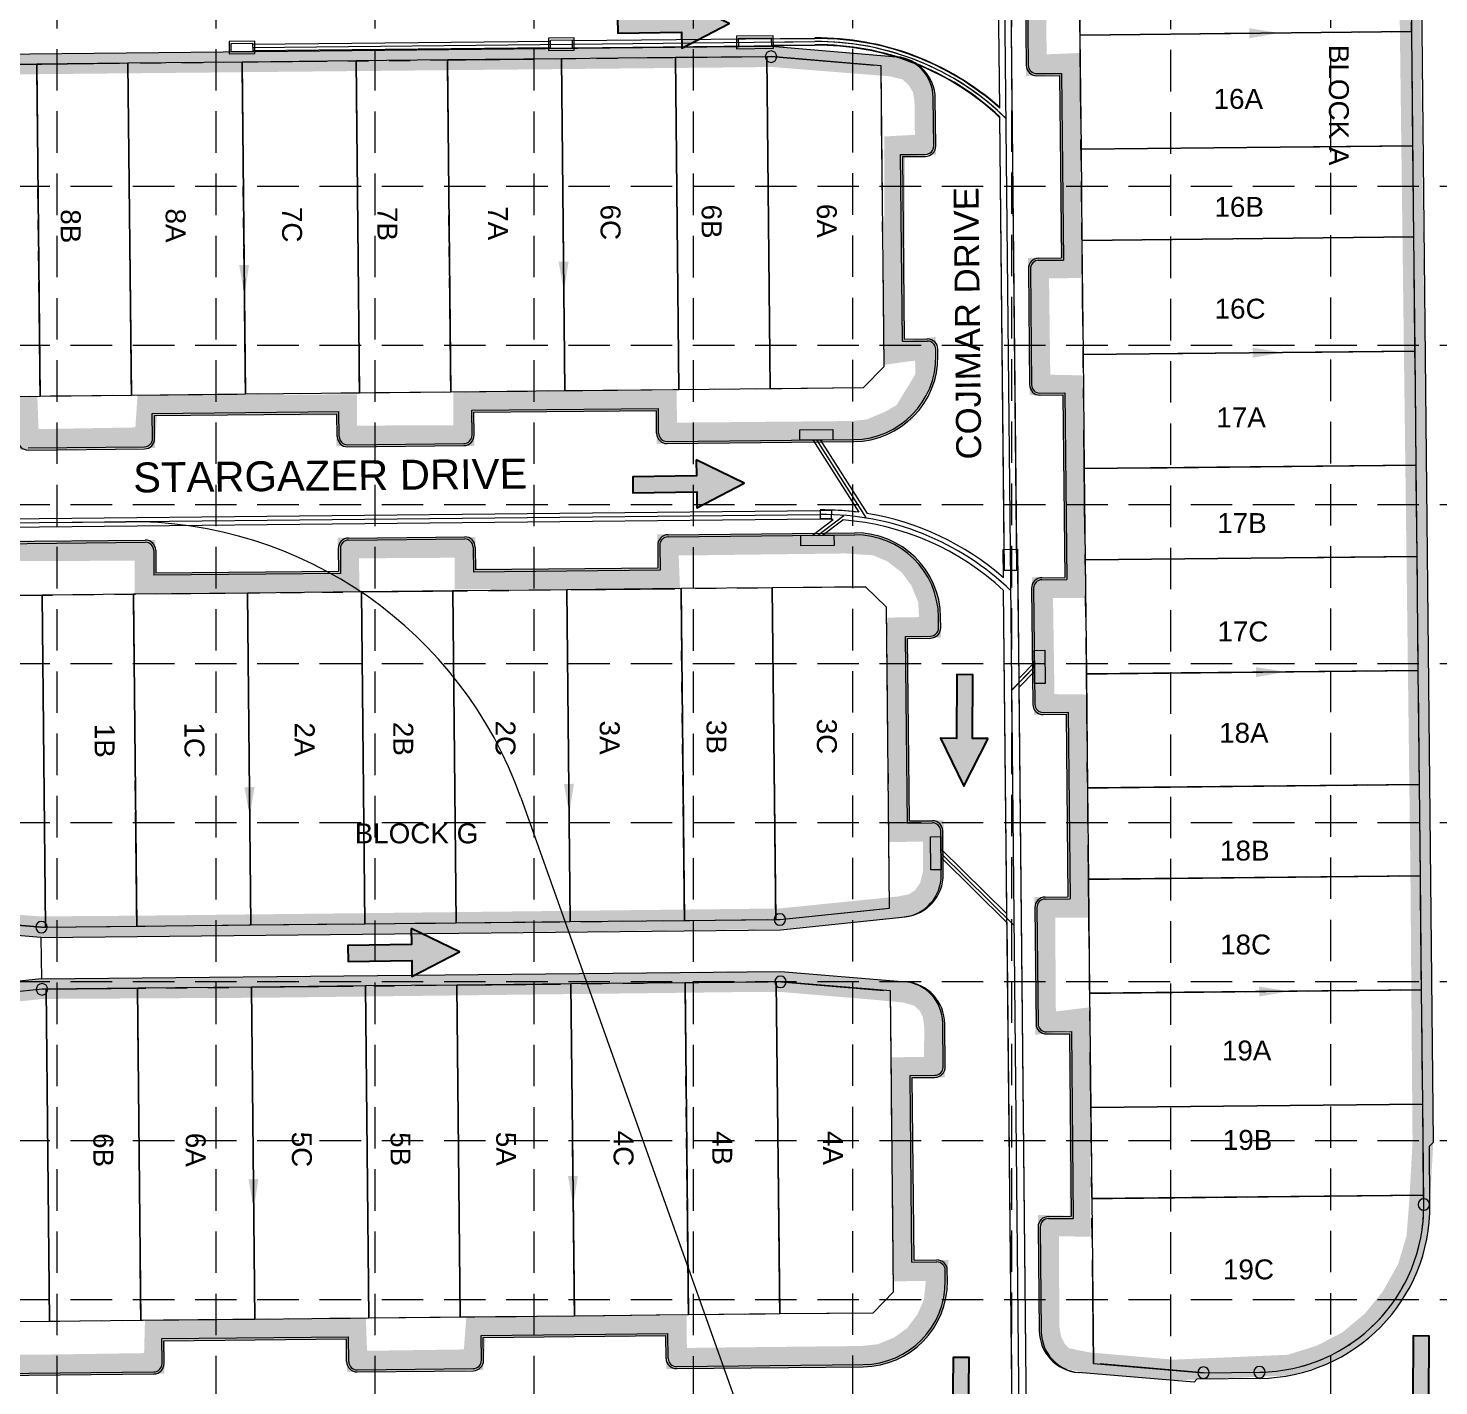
# Model space of a CAD drawing. Extents: x 2509062 to 2510599, y 7103311 to 7105769.
# Drawn here: x 2509977 to 2510317, y 7104557.5 to 7104884.7 of the extents above; entities that cross this region are included whole.
import ezdxf
from ezdxf.enums import TextEntityAlignment as Align

# ---------------------------------------------------------------- set-up
doc = ezdxf.new("R2010")
doc.units = 0
doc.header["$LTSCALE"] = 40
doc.header["$MEASUREMENT"] = 0
for name, pattern in [('DASHED', [0.75, 0.5, -0.25]), ('HIDDEN', [0.375, 0.25, -0.125]), ('HIDDEN2', [0.1875, 0.125, -0.0625]), ('PHANTOM2', [1.25, 0.625, -0.125, 0.125, -0.125, 0.125, -0.125])]:
    doc.linetypes.add(name, pattern=pattern)
for name, color, linetype in [('1 EROSION BLANKET', 84, 'Continuous'), ('C-FLOW-ARRW-E', 14, 'Continuous'), ('C-STNAMES-R11', 1, 'Continuous'), ('GRID', 254, 'DASHED'), ('STORM', 5, 'Continuous'), ('XHO461B_PT$0$V-AREA', 6, 'Continuous'), ('XHO461B_PT$0$V-PROP-SUBD-IDEN-BLOK-N-P2', 14, 'Continuous'), ('XHO461B_PT$0$V-PROP-SUBD-IDEN-N-P2', 14, 'Continuous'), ('XHO461B_PT$0$V-PROP-SUBD-N-P2', 14, 'HIDDEN2'), ('XHO461B_PT$0$V-RWAY-LINE-DETL-N-P2', 14, 'Continuous'), ('XHO461B_PT$0$V-RWAY-LINE-N-P2', 14, 'PHANTOM2'), ('XHO461C_PV$0$C-ROAD-BACK-PH2', 12, 'Continuous'), ('XHO461C_PV$0$C-ROAD-FACE-EX', 12, 'Continuous'), ('XHO461C_PV$0$C-ROAD-FACE-PH2', 12, 'Continuous'), ('XHO461PT$0$C-ROAD-IDEN-N-P1', 1, 'Continuous')]:
    doc.layers.add(name, color=color, linetype=linetype)
doc.styles.get("Standard").update_dxf_attribs({"font": 'ARIAL.TTF'})

msp = doc.modelspace()

# ---------------------------------------------------------------- linework, layer by layer
for points in [[(2510134.35, 7104891.44), (2510134.41, 7104887.6), (2510119.05, 7104887.36), (2510119.11, 7104883.52), (2510134.47, 7104883.76), (2510134.53, 7104879.92), (2510145.96, 7104885.86), (2510134.35, 7104891.44)], [(2510137.98, 7104780.69), (2510138.04, 7104776.85), (2510122.68, 7104776.61), (2510122.74, 7104772.77), (2510138.1, 7104773.01), (2510138.16, 7104769.17), (2510149.58, 7104775.11), (2510137.98, 7104780.69)], [(2510208.38, 7104713.51), (2510204.54, 7104713.54), (2510204.66, 7104728.9), (2510200.82, 7104728.93), (2510200.7, 7104713.57), (2510196.86, 7104713.6), (2510202.53, 7104702.04), (2510208.38, 7104713.51)], [(2510069.29, 7104667.7), (2510069.35, 7104663.86), (2510053.99, 7104663.61), (2510054.05, 7104659.77), (2510069.41, 7104660.02), (2510069.47, 7104656.18), (2510080.9, 7104662.12), (2510069.29, 7104667.7)], [(2510318.39, 7104554.11), (2510314.55, 7104554.14), (2510314.67, 7104569.5), (2510310.83, 7104569.53), (2510310.71, 7104554.17), (2510306.87, 7104554.2), (2510312.54, 7104542.64), (2510318.39, 7104554.11)], [(2510207.47, 7104548.93), (2510203.63, 7104548.96), (2510203.76, 7104564.32), (2510199.92, 7104564.35), (2510199.79, 7104548.99), (2510195.95, 7104549.02), (2510201.62, 7104537.46), (2510207.47, 7104548.93)]]:
    msp.add_lwpolyline(points, close=True)
at = {"color": 254}
for points in [[(2510134.53, 7104879.92), (2510134.35, 7104891.44), (2510145.96, 7104885.86), (2510134.35, 7104891.44)], [(2510119.05, 7104887.36), (2510119.11, 7104883.52), (2510134.41, 7104887.6), (2510134.47, 7104883.76)], [(2510138.16, 7104769.17), (2510137.98, 7104780.69), (2510149.58, 7104775.11), (2510137.98, 7104780.69)], [(2510122.68, 7104776.61), (2510122.74, 7104772.77), (2510138.04, 7104776.85), (2510138.1, 7104773.01)], [(2510204.66, 7104728.9), (2510200.82, 7104728.93), (2510204.54, 7104713.54), (2510200.7, 7104713.57)], [(2510196.86, 7104713.6), (2510208.38, 7104713.51), (2510202.53, 7104702.04), (2510208.38, 7104713.51)], [(2510069.47, 7104656.18), (2510069.29, 7104667.7), (2510080.9, 7104662.12), (2510069.29, 7104667.7)], [(2510053.99, 7104663.61), (2510054.05, 7104659.77), (2510069.35, 7104663.86), (2510069.41, 7104660.02)], [(2510314.67, 7104569.5), (2510310.83, 7104569.53), (2510314.55, 7104554.14), (2510310.71, 7104554.17)], [(2510203.76, 7104564.32), (2510199.92, 7104564.35), (2510203.63, 7104548.96), (2510199.79, 7104548.99)]]:
    msp.add_solid(points, dxfattribs=at)
at = {"layer": '1 EROSION BLANKET', "linetype": 'Continuous', "const_width": 5}
for points in [[(2510307.57, 7105085.84), (2510312.62, 7104683.04), (2510313.15, 7104616.35), (2510312.39, 7104602.38), (2510311.67, 7104593.16), (2510309.5, 7104585.89), (2510305.54, 7104578.81), (2510300.9, 7104573.1), (2510294.99, 7104568.19), (2510288.45, 7104564.83), (2510280.97, 7104562.5), (2510252.87, 7104561.3), (2510232.46, 7104563.07), (2510226.7, 7104564.24), (2510224.84, 7104565.98), (2510223.5, 7104568.67), (2510223.02, 7104571.6), (2510222.89, 7104596.13), (2510230.53, 7104595.97), (2510230.33, 7104645.92), (2510222.19, 7104644.92), (2510222, 7104672.82), (2510230.11, 7104672.82), (2510229.62, 7104721.66), (2510221.87, 7104721.76), (2510221.45, 7104749.9), (2510229.21, 7104749.9), (2510228.91, 7104798.6), (2510220.86, 7104798.77), (2510220.49, 7104826.91), (2510228.23, 7104827), (2510228.07, 7104876.17), (2510219.98, 7104875.84), (2510219.65, 7104903.76)], [(2509918.68, 7104875.57), (2510156.35, 7104877.89), (2510185.19, 7104875.61), (2510188.97, 7104874.64), (2510191.15, 7104872.62), (2510192.63, 7104870.17), (2510193.09, 7104867.39), (2510193.22, 7104856.67), (2510185.85, 7104856.28), (2510185.68, 7104806.46), (2510193.21, 7104807.47), (2510193.31, 7104800.68), (2510190.83, 7104796.55), (2510188.07, 7104792.05), (2510184.76, 7104790.12), (2510179.8, 7104788.01), (2510175.78, 7104787.56), (2510130.9, 7104787.14), (2510130.78, 7104794.82), (2510081.92, 7104794.66), (2510081.98, 7104786.54), (2510053.72, 7104786.45), (2510053.72, 7104793.96), (2510005.66, 7104793.88), (2510005.15, 7104786.05), (2509977.05, 7104785.57), (2509976.76, 7104793.39), (2509927.95, 7104792.94)], [(2509961.65, 7104758.72), (2509992.23, 7104758.86), (2510005.13, 7104758.86), (2510005.13, 7104750.92), (2510007.88, 7104750.92), (2510013.66, 7104751.02), (2510054.3, 7104751.31), (2510054.11, 7104759.44), (2510064.47, 7104759.51), (2510082.22, 7104759.62), (2510082.25, 7104752.01), (2510131.47, 7104752.14), (2510131.16, 7104760.24), (2510137.97, 7104760.19), (2510173.92, 7104760.64), (2510181.26, 7104760.16), (2510185.41, 7104758.35), (2510189.33, 7104755.3), (2510192.06, 7104751.61), (2510193.96, 7104746.92), (2510194.35, 7104740.33), (2510186.58, 7104740.21), (2510186.85, 7104691.09), (2510195.1, 7104691.26), (2510195.15, 7104681.17), (2510194.22, 7104677.55), (2510192.44, 7104675.04), (2510190.21, 7104673.65), (2510187.03, 7104672.98), (2510158.16, 7104670.06), (2510004.24, 7104668.33), (2509979.63, 7104668.15), (2509949.84, 7104670.47)], [(2509951.1, 7104650.18), (2509980.32, 7104653.26), (2510033.11, 7104653.55), (2510148.48, 7104654.91), (2510158.78, 7104654.92), (2510181.3, 7104653.03), (2510188.41, 7104652.35), (2510191.75, 7104651.37), (2510193.78, 7104649.59), (2510195.03, 7104647.17), (2510195.44, 7104644.25), (2510195.41, 7104634.35), (2510187.47, 7104634.21), (2510187.9, 7104585.22), (2510196.07, 7104585.31), (2510195.33, 7104577.67), (2510193.52, 7104573.52), (2510190.58, 7104569.56), (2510186.85, 7104566.92), (2510182.37, 7104565.08), (2510177.84, 7104564.6), (2510133.26, 7104564.11), (2510133.18, 7104571.83), (2510084.9, 7104571.75), (2510084.29, 7104563.8), (2510056.23, 7104563.41), (2510055.94, 7104571.34), (2510007.55, 7104570.94), (2510007.34, 7104562.92), (2509979.92, 7104562.51), (2509961.4, 7104562.39)]]:
    msp.add_lwpolyline(points, dxfattribs=at)
at = {"layer": 'C-FLOW-ARRW-E', "color": 7, "lineweight": 0}
for p, q in [((2510271.32, 7104883.52), (2510253.33, 7104883.34)), ((2510029.01, 7104827.65), (2510028.83, 7104845.65)), ((2510106.01, 7104828.44), (2510105.83, 7104846.43)), ((2510272.11, 7104806.53), (2510254.11, 7104806.34)), ((2510272.89, 7104729.53), (2510254.9, 7104729.34)), ((2510030.3, 7104701.81), (2510030.12, 7104719.8)), ((2510107.3, 7104702.6), (2510107.11, 7104720.59)), ((2510273.68, 7104652.53), (2510255.69, 7104652.35)), ((2510108.26, 7104608.11), (2510108.08, 7104626.1)), ((2510031.27, 7104607.32), (2510031.09, 7104625.31))]:
    msp.add_line(p, q, dxfattribs=at)
for points in [[(2510271.3, 7104884.72), (2510278.52, 7104883.6), (2510271.33, 7104882.32)], [(2510030.21, 7104827.67), (2510029.09, 7104820.46), (2510027.81, 7104827.64)], [(2510107.21, 7104828.46), (2510106.08, 7104821.24), (2510104.81, 7104828.43)], [(2510272.09, 7104807.73), (2510279.3, 7104806.6), (2510272.12, 7104805.33)], [(2510272.88, 7104730.73), (2510280.09, 7104729.6), (2510272.91, 7104728.33)], [(2510031.5, 7104701.82), (2510030.38, 7104694.61), (2510029.1, 7104701.8)], [(2510108.5, 7104702.61), (2510107.37, 7104695.4), (2510106.1, 7104702.59)], [(2510273.67, 7104653.73), (2510280.88, 7104652.61), (2510273.69, 7104651.33)], [(2510032.47, 7104607.33), (2510031.34, 7104600.12), (2510030.07, 7104607.31)], [(2510109.46, 7104608.12), (2510108.34, 7104600.91), (2510107.07, 7104608.1)]]:
    msp.add_solid(points, dxfattribs=at)
at = {"layer": 'GRID', "color": 252, "linetype": 'HIDDEN', "lineweight": 0}
for p, q in [((2509983.95, 7103504.71), (2509983.95, 7105728.4)), ((2510022.29, 7103504.71), (2510022.29, 7105728.4)), ((2510060.62, 7103504.7), (2510060.62, 7105728.4)), ((2510098.96, 7103504.7), (2510098.96, 7105728.4)), ((2510137.3, 7103504.69), (2510137.3, 7105728.4)), ((2510175.82, 7103504.78), (2510175.64, 7105728.4)), ((2510214.11, 7103504.96), (2510213.97, 7105728.4)), ((2510252.42, 7103504.5), (2510252.31, 7105728.4)), ((2510291.11, 7103504.86), (2510290.82, 7105729.26)), ((2509102.19, 7104846.64), (2510559.01, 7104846.64)), ((2509102.19, 7104808.31), (2510559.01, 7104808.31)), ((2509102.19, 7104769.97), (2510559.01, 7104769.97)), ((2509102.19, 7104731.63), (2510559.01, 7104731.63)), ((2509102.19, 7104693.29), (2510559.01, 7104693.29)), ((2509102.19, 7104654.96), (2510559.01, 7104654.96)), ((2509102.19, 7104616.62), (2510559.01, 7104616.62)), ((2509102.19, 7104578.28), (2510559.01, 7104578.28))]:
    msp.add_line(p, q, dxfattribs=at)
at = {"layer": 'STORM', "lineweight": 0}
for p, q in [((2510211.14, 7104865.47), (2510209.97, 7104979.89)), ((2510213.73, 7104759.13), (2510211.47, 7104979.91)), ((2510213.73, 7104759.13), (2510211.47, 7104979.91)), ((2510215.23, 7104759.14), (2510212.97, 7104979.92)), ((2510215.28, 7104754.14), (2510213.02, 7104974.92)), ((2510211.14, 7104865.63), (2510210.07, 7104969.8)), ((2510031.56, 7104881.64), (2510025.37, 7104881.57)), ((2510025.37, 7104881.57), (2510025.4, 7104878.57)), ((2510025.87, 7104881.08), (2510031.06, 7104881.13)), ((2510025.89, 7104879.08), (2510025.87, 7104881.08)), ((2510031.06, 7104880.87), (2510102.87, 7104881.6)), ((2510031.06, 7104881.13), (2510031.08, 7104879.13)), ((2510031.07, 7104880.12), (2510108.07, 7104880.91)), ((2510031.59, 7104878.64), (2510031.56, 7104881.64)), ((2510108.55, 7104882.43), (2510102.36, 7104882.36)), ((2510102.36, 7104882.36), (2510102.39, 7104879.36)), ((2510102.87, 7104881.87), (2510108.06, 7104881.92)), ((2510102.89, 7104879.87), (2510102.87, 7104881.87)), ((2510108.06, 7104881.78), (2510166.57, 7104882.38)), ((2510108.06, 7104881.92), (2510108.08, 7104879.92)), ((2510108.07, 7104880.91), (2510166.58, 7104881.5)), ((2510108.58, 7104879.43), (2510108.55, 7104882.43)), ((2510156.57, 7104882.9), (2510147.7, 7104882.81)), ((2510147.7, 7104882.81), (2510147.73, 7104879.81)), ((2510148.2, 7104882.32), (2510156.08, 7104882.4)), ((2510148.22, 7104880.32), (2510148.2, 7104882.32)), ((2510156.08, 7104882.4), (2510156.1, 7104880.4)), ((2510156.08, 7104882.15), (2510166.58, 7104882.25)), ((2510156.09, 7104881.4), (2510166.58, 7104881.5)), ((2510156.6, 7104879.9), (2510156.57, 7104882.9)), ((2510025.4, 7104878.57), (2510031.59, 7104878.64)), ((2510031.08, 7104879.13), (2510025.89, 7104879.08)), ((2510031.08, 7104879.37), (2510102.89, 7104880.1)), ((2510102.39, 7104879.36), (2510108.58, 7104879.43)), ((2510108.08, 7104879.92), (2510102.89, 7104879.87)), ((2510108.08, 7104880.03), (2510166.59, 7104880.63)), ((2510147.73, 7104879.81), (2510156.6, 7104879.9)), ((2510156.1, 7104880.4), (2510148.22, 7104880.32)), ((2510156.1, 7104880.65), (2510166.59, 7104880.75)), ((2510210.02, 7104864.28), (2510211.16, 7104863.17)), ((2510210.64, 7104864.91), (2510212.66, 7104862.92)), ((2510212.23, 7104759.11), (2510211.16, 7104863.41)), ((2510212.28, 7104754.11), (2510211.16, 7104863.17)), ((2510162.93, 7104787.96), (2510170.93, 7104788.04)), ((2510162.93, 7104787.96), (2510170.93, 7104788.04)), ((2510162.95, 7104785.46), (2510162.93, 7104787.96)), ((2510162.95, 7104785.46), (2510162.93, 7104787.96)), ((2510170.93, 7104788.04), (2510170.95, 7104785.54)), ((2510170.93, 7104788.04), (2510170.95, 7104785.54)), ((2510170.95, 7104785.54), (2510162.95, 7104785.46)), ((2510170.95, 7104785.54), (2510162.95, 7104785.46)), ((2510166.07, 7104785.49), (2510177.18, 7104768.07)), ((2510166.07, 7104785.49), (2510177.18, 7104768.07)), ((2510166.95, 7104785.5), (2510178.96, 7104766.67)), ((2510166.95, 7104785.5), (2510178.96, 7104766.67)), ((2510167.84, 7104785.51), (2510179.15, 7104767.78)), ((2510167.84, 7104785.51), (2510179.15, 7104767.78)), ((2509711.75, 7104762.84), (2509979.65, 7104765.58)), ((2509711.75, 7104762.84), (2509979.65, 7104765.58)), ((2509789.46, 7104764.63), (2509979.64, 7104766.58)), ((2509789.46, 7104764.63), (2509979.64, 7104766.58)), ((2509979.64, 7104766.58), (2510167.85, 7104768.51)), ((2509979.64, 7104766.58), (2510167.85, 7104768.51)), ((2509979.65, 7104765.58), (2510167.86, 7104767.51)), ((2509979.65, 7104765.58), (2510167.86, 7104767.51)), ((2509979.65, 7104766.55), (2509979.7, 7104766.56)), ((2509979.65, 7104765.58), (2510000.47, 7104765.79)), ((2509979.65, 7104765.58), (2510000.47, 7104765.79)), ((2509979.66, 7104764.58), (2510167.87, 7104766.51)), ((2509979.66, 7104764.58), (2510167.87, 7104766.51)), ((2510165.93, 7104762.49), (2510171.02, 7104766.34)), ((2510165.93, 7104762.49), (2510171.02, 7104766.34)), ((2510167.19, 7104762.5), (2510173.56, 7104767.32)), ((2510167.19, 7104762.5), (2510173.56, 7104767.32)), ((2510167.85, 7104768.63), (2510167.87, 7104766.38)), ((2510168.45, 7104762.52), (2510173.34, 7104766.21)), ((2510168.45, 7104762.52), (2510173.34, 7104766.21)), ((2510170.6, 7104768.6), (2510170.53, 7104766.36)), ((2509749.13, 7104762.22), (2509979.66, 7104764.58)), ((2509749.13, 7104762.22), (2509979.66, 7104764.58)), ((2510163.19, 7104762.46), (2510171.19, 7104762.54)), ((2510163.19, 7104762.46), (2510171.19, 7104762.54)), ((2510163.21, 7104759.96), (2510163.19, 7104762.46)), ((2510163.21, 7104759.96), (2510163.19, 7104762.46)), ((2510171.19, 7104762.54), (2510171.21, 7104760.05)), ((2510171.19, 7104762.54), (2510171.21, 7104760.05)), ((2510171.21, 7104760.05), (2510163.21, 7104759.96)), ((2510171.21, 7104760.05), (2510163.21, 7104759.96)), ((2510211.98, 7104759.11), (2510215.48, 7104759.14)), ((2510212.05, 7104752.3), (2510211.98, 7104759.11)), ((2510218.03, 7104338.4), (2510213.73, 7104759.13)), ((2510218.03, 7104338.4), (2510213.73, 7104759.13)), ((2510218.98, 7104416.84), (2510215.48, 7104759.14)), ((2510212.03, 7104754.11), (2510215.53, 7104754.14)), ((2510212.05, 7104752.3), (2510212.03, 7104754.11)), ((2510215.79, 7104728.05), (2510215.53, 7104754.14)), ((2510215.62, 7104402.97), (2510212.08, 7104749.24)), ((2510212.87, 7104671.27), (2510212.08, 7104749.24)), ((2510219.48, 7104734.78), (2510221.98, 7104734.81)), ((2510219.48, 7104734.78), (2510221.98, 7104734.81)), ((2510219.56, 7104726.79), (2510219.48, 7104734.78)), ((2510219.56, 7104726.79), (2510219.48, 7104734.78)), ((2510221.98, 7104734.81), (2510222.06, 7104726.81)), ((2510221.98, 7104734.81), (2510222.06, 7104726.81)), ((2510215.79, 7104728.05), (2510219.51, 7104731.85)), ((2510219.52, 7104730.78), (2510214.07, 7104725.16)), ((2510214.07, 7104725.23), (2510219.52, 7104730.78)), ((2510215.82, 7104725.93), (2510219.53, 7104729.72)), ((2510219.68, 7104347.98), (2510215.82, 7104725.93)), ((2510222.06, 7104726.81), (2510219.56, 7104726.79)), ((2510222.06, 7104726.81), (2510219.56, 7104726.79)), ((2510095.7, 7104699.33), (2510212.23, 7104371.95)), ((2510095.7, 7104699.33), (2510212.23, 7104371.95)), ((2510194.43, 7104689.87), (2510196.93, 7104689.9)), ((2510194.43, 7104689.87), (2510196.93, 7104689.9)), ((2510194.52, 7104681.87), (2510194.43, 7104689.87)), ((2510194.52, 7104681.87), (2510194.43, 7104689.87)), ((2510196.93, 7104689.9), (2510197.02, 7104681.9)), ((2510196.93, 7104689.9), (2510197.02, 7104681.9)), ((2510196.96, 7104686.97), (2510212.87, 7104671.27)), ((2510196.96, 7104686.97), (2510212.87, 7104671.27)), ((2510196.97, 7104685.91), (2510214.65, 7104668.46)), ((2510196.97, 7104685.91), (2510214.65, 7104668.46)), ((2510196.99, 7104684.84), (2510212.9, 7104669.14)), ((2510196.99, 7104684.84), (2510212.9, 7104669.14)), ((2510197.02, 7104681.9), (2510194.52, 7104681.87)), ((2510197.02, 7104681.9), (2510194.52, 7104681.87)), ((2510215.62, 7104402.97), (2510212.9, 7104669.14))]:
    msp.add_line(p, q, dxfattribs=at)
at = {"layer": 'STORM', "color": 1, "lineweight": 0}
msp.add_line((2509979.65, 7104766.55), (2509979.7, 7104766.56), dxfattribs=at)
at = {"layer": 'STORM', "lineweight": 0}
for centre, radius, start, end in [((2510167.25, 7104816.51), 65.88, 48.2245, 90.5865), ((2510167.25, 7104816.51), 65.75, 48.125, 90.5865), ((2510167.25, 7104816.51), 65, 45.6793, 90.5865), ((2510167.25, 7104816.51), 65, 48.125, 90.5865), ((2510167.25, 7104816.51), 64.25, 46.8887, 90.5865), ((2510167.25, 7104816.51), 64.12, 48.125, 90.5865), ((2510001.49, 7104665.8), 100, 19.5927, 90.5865), ((2510001.49, 7104665.8), 100, 19.5927, 90.5865), ((2510168.53, 7104702.51), 66.12, 82.4798, 90.5865), ((2510168.53, 7104702.51), 66, 88.2023, 90.5865), ((2510168.53, 7104702.51), 65, 45.8201, 90.5865), ((2510168.53, 7104702.51), 65, 45.8201, 90.5865), ((2510168.53, 7104702.51), 64, 88.2023, 90.5865), ((2510168.53, 7104702.51), 63.88, 87.7626, 90.5865), ((2510168.53, 7104702.51), 63.88, 87.7626, 88.2023), ((2510168.53, 7104702.51), 66.12, 82.4798, 88.2023), ((2510168.53, 7104702.51), 63.88, 47.0178, 85.6833), ((2510168.53, 7104702.51), 63.88, 47.0178, 85.6833), ((2510168.53, 7104702.51), 66.12, 48.8449, 80.76), ((2510168.53, 7104702.51), 66.12, 48.8449, 80.76)]:
    msp.add_arc(centre, radius, start, end, dxfattribs=at)
at = {"layer": 'XHO461B_PT$0$V-AREA', "color": 7, "lineweight": 0}
for p, q in [((2510230.18, 7104910.6), (2510230.46, 7104883.1)), ((2510310.45, 7104883.92), (2510310.17, 7104911.42)), ((2510230.46, 7104883.1), (2510310.45, 7104883.92)), ((2510310.45, 7104883.92), (2510230.46, 7104883.1)), ((2510230.46, 7104883.1), (2510230.74, 7104855.6)), ((2510310.73, 7104856.42), (2510310.45, 7104883.92)), ((2510133.01, 7104877.66), (2510105.51, 7104877.38)), ((2510155.01, 7104877.88), (2510133.01, 7104877.66)), ((2510133.83, 7104797.66), (2510133.01, 7104877.66)), ((2510133.01, 7104877.66), (2510133.83, 7104797.66)), ((2510156.01, 7104877.89), (2510155.01, 7104877.88)), ((2510155.83, 7104797.89), (2510155.01, 7104877.88)), ((2510155.01, 7104877.88), (2510155.83, 7104797.89)), ((2510182.53, 7104875.66), (2510156.01, 7104877.89)), ((2509979.02, 7104876.08), (2509951.52, 7104875.8)), ((2510001.01, 7104876.31), (2509979.02, 7104876.08)), ((2509979.83, 7104796.08), (2509979.02, 7104876.08)), ((2509979.02, 7104876.08), (2509979.83, 7104796.08)), ((2510028.51, 7104876.59), (2510001.01, 7104876.31)), ((2510001.83, 7104796.31), (2510001.01, 7104876.31)), ((2510001.01, 7104876.31), (2510001.83, 7104796.31)), ((2510056.01, 7104876.87), (2510028.51, 7104876.59)), ((2510029.33, 7104796.59), (2510028.51, 7104876.59)), ((2510028.51, 7104876.59), (2510029.33, 7104796.59)), ((2510078.01, 7104877.09), (2510056.01, 7104876.87)), ((2510056.83, 7104796.87), (2510056.01, 7104876.87)), ((2510056.01, 7104876.87), (2510056.83, 7104796.87)), ((2510105.51, 7104877.38), (2510078.01, 7104877.09)), ((2510078.83, 7104797.1), (2510078.01, 7104877.09)), ((2510078.01, 7104877.09), (2510078.83, 7104797.1)), ((2510106.33, 7104797.38), (2510105.51, 7104877.38)), ((2510105.51, 7104877.38), (2510106.33, 7104797.38)), ((2510183.27, 7104803.17), (2510182.53, 7104875.66)), ((2510230.74, 7104855.6), (2510310.73, 7104856.42)), ((2510310.73, 7104856.42), (2510230.74, 7104855.6)), ((2510230.74, 7104855.6), (2510230.96, 7104833.6)), ((2510310.96, 7104834.42), (2510310.73, 7104856.42)), ((2510230.96, 7104833.6), (2510310.96, 7104834.42)), ((2510310.96, 7104834.42), (2510230.96, 7104833.6)), ((2510230.96, 7104833.6), (2510231.25, 7104806.11)), ((2510311.24, 7104806.92), (2510310.96, 7104834.42)), ((2510231.25, 7104806.11), (2510311.24, 7104806.92)), ((2510311.24, 7104806.92), (2510231.25, 7104806.11)), ((2510231.25, 7104806.11), (2510231.53, 7104778.61)), ((2510311.52, 7104779.43), (2510311.24, 7104806.92)), ((2510178.32, 7104798.12), (2510183.27, 7104803.17)), ((2509952.34, 7104795.8), (2509979.83, 7104796.08)), ((2509979.83, 7104796.08), (2510001.83, 7104796.31)), ((2510001.83, 7104796.31), (2510029.33, 7104796.59)), ((2510029.33, 7104796.59), (2510056.83, 7104796.87)), ((2510056.83, 7104796.87), (2510078.83, 7104797.1)), ((2510078.83, 7104797.1), (2510106.33, 7104797.38)), ((2510106.33, 7104797.38), (2510133.83, 7104797.66)), ((2510133.83, 7104797.66), (2510155.83, 7104797.89)), ((2510155.83, 7104797.89), (2510178.32, 7104798.12)), ((2510231.53, 7104778.61), (2510311.52, 7104779.43)), ((2510311.52, 7104779.43), (2510231.53, 7104778.61)), ((2510311.75, 7104757.43), (2510311.52, 7104779.43)), ((2510231.53, 7104778.61), (2510231.75, 7104756.61)), ((2510231.75, 7104756.61), (2510311.75, 7104757.43)), ((2510311.75, 7104757.43), (2510231.75, 7104756.61)), ((2510231.75, 7104756.61), (2510232.03, 7104729.11)), ((2510312.03, 7104729.93), (2510311.75, 7104757.43)), ((2510002.33, 7104748.31), (2509980.33, 7104748.09)), ((2510029.82, 7104748.59), (2510002.33, 7104748.31)), ((2510003.14, 7104668.32), (2510002.33, 7104748.31)), ((2510002.33, 7104748.31), (2510003.14, 7104668.32)), ((2510057.32, 7104748.88), (2510029.82, 7104748.59)), ((2510030.64, 7104668.6), (2510029.82, 7104748.59)), ((2510029.82, 7104748.59), (2510030.64, 7104668.6)), ((2510079.32, 7104749.1), (2510057.32, 7104748.88)), ((2510058.14, 7104668.88), (2510057.32, 7104748.88)), ((2510057.32, 7104748.88), (2510058.14, 7104668.88)), ((2510106.82, 7104749.38), (2510079.32, 7104749.1)), ((2510080.14, 7104669.1), (2510079.32, 7104749.1)), ((2510079.32, 7104749.1), (2510080.14, 7104669.1)), ((2510134.32, 7104749.66), (2510106.82, 7104749.38)), ((2510107.64, 7104669.39), (2510106.82, 7104749.38)), ((2510106.82, 7104749.38), (2510107.64, 7104669.39)), ((2510156.32, 7104749.89), (2510134.32, 7104749.66)), ((2510135.14, 7104669.67), (2510134.32, 7104749.66)), ((2510134.32, 7104749.66), (2510135.14, 7104669.67)), ((2510178.82, 7104750.12), (2510156.32, 7104749.89)), ((2510157.14, 7104669.89), (2510156.32, 7104749.89)), ((2510156.32, 7104749.89), (2510157.14, 7104669.89)), ((2510183.87, 7104745.17), (2510178.82, 7104750.12)), ((2509980.33, 7104748.09), (2509957.83, 7104747.86)), ((2509981.15, 7104668.09), (2509980.33, 7104748.09)), ((2509980.33, 7104748.09), (2509981.15, 7104668.09)), ((2510184.61, 7104672.67), (2510183.87, 7104745.17)), ((2510232.03, 7104729.11), (2510312.03, 7104729.93)), ((2510312.03, 7104729.93), (2510232.03, 7104729.11)), ((2510232.03, 7104729.11), (2510232.32, 7104701.61)), ((2510312.31, 7104702.43), (2510312.03, 7104729.93)), ((2510232.32, 7104701.61), (2510312.31, 7104702.43)), ((2510312.31, 7104702.43), (2510232.32, 7104701.61)), ((2510232.32, 7104701.61), (2510232.54, 7104679.61)), ((2510312.54, 7104680.43), (2510312.31, 7104702.43)), ((2510232.54, 7104679.61), (2510312.54, 7104680.43)), ((2510312.54, 7104680.43), (2510232.54, 7104679.61)), ((2510312.82, 7104652.93), (2510312.54, 7104680.43)), ((2510232.54, 7104679.61), (2510232.82, 7104652.11)), ((2509953.62, 7104670.31), (2509980.15, 7104668.08)), ((2510158.14, 7104669.9), (2510184.61, 7104672.67)), ((2509980.15, 7104668.08), (2509981.15, 7104668.09)), ((2509981.15, 7104668.09), (2510003.14, 7104668.32)), ((2510003.14, 7104668.32), (2510030.64, 7104668.6)), ((2510030.64, 7104668.6), (2510058.14, 7104668.88)), ((2510058.14, 7104668.88), (2510080.14, 7104669.1)), ((2510080.14, 7104669.1), (2510107.64, 7104669.39)), ((2510107.64, 7104669.39), (2510135.14, 7104669.67)), ((2510135.14, 7104669.67), (2510157.14, 7104669.89)), ((2510157.14, 7104669.89), (2510158.14, 7104669.9)), ((2509980.3, 7104653.08), (2509953.83, 7104650.31)), ((2509981.3, 7104653.09), (2509980.3, 7104653.08)), ((2510003.3, 7104653.32), (2509981.3, 7104653.09)), ((2509981.3, 7104653.09), (2509982.12, 7104573.1)), ((2509982.12, 7104573.1), (2509981.3, 7104653.09)), ((2510030.8, 7104653.6), (2510003.3, 7104653.32)), ((2510003.3, 7104653.32), (2510004.12, 7104573.32)), ((2510004.12, 7104573.32), (2510003.3, 7104653.32)), ((2510058.29, 7104653.88), (2510030.8, 7104653.6)), ((2510030.8, 7104653.6), (2510031.62, 7104573.6)), ((2510031.62, 7104573.6), (2510030.8, 7104653.6)), ((2510080.29, 7104654.11), (2510058.29, 7104653.88)), ((2510058.29, 7104653.88), (2510059.11, 7104573.88)), ((2510059.11, 7104573.88), (2510058.29, 7104653.88)), ((2510107.79, 7104654.39), (2510080.29, 7104654.11)), ((2510080.29, 7104654.11), (2510081.11, 7104574.11)), ((2510081.11, 7104574.11), (2510080.29, 7104654.11)), ((2510135.29, 7104654.67), (2510107.79, 7104654.39)), ((2510107.79, 7104654.39), (2510108.61, 7104574.39)), ((2510108.61, 7104574.39), (2510107.79, 7104654.39)), ((2510157.29, 7104654.89), (2510135.29, 7104654.67)), ((2510135.29, 7104654.67), (2510136.11, 7104574.67)), ((2510136.11, 7104574.67), (2510135.29, 7104654.67)), ((2510158.29, 7104654.9), (2510157.29, 7104654.89)), ((2510157.29, 7104654.89), (2510158.11, 7104574.9)), ((2510158.11, 7104574.9), (2510157.29, 7104654.89)), ((2510184.81, 7104652.68), (2510158.29, 7104654.9)), ((2510185.56, 7104580.18), (2510184.81, 7104652.68)), ((2510232.82, 7104652.11), (2510312.82, 7104652.93)), ((2510312.82, 7104652.93), (2510232.82, 7104652.11)), ((2510232.82, 7104652.11), (2510233.1, 7104624.62)), ((2510313.1, 7104625.43), (2510312.82, 7104652.93)), ((2510233.1, 7104624.62), (2510313.1, 7104625.43)), ((2510313.1, 7104625.43), (2510233.1, 7104624.62)), ((2510233.1, 7104624.62), (2510233.33, 7104602.62)), ((2510313.32, 7104603.44), (2510313.1, 7104625.43)), ((2510233.33, 7104602.62), (2510313.32, 7104603.44)), ((2510313.32, 7104603.44), (2510233.33, 7104602.62)), ((2510233.33, 7104602.62), (2510233.74, 7104562.9)), ((2510313.35, 7104601.21), (2510313.32, 7104603.44)), ((2510180.61, 7104575.13), (2510185.56, 7104580.18)), ((2510136.11, 7104574.67), (2510158.11, 7104574.9)), ((2510158.11, 7104574.9), (2510180.61, 7104575.13)), ((2509959.62, 7104572.87), (2509982.12, 7104573.1)), ((2509982.12, 7104573.1), (2510004.12, 7104573.32)), ((2510004.12, 7104573.32), (2510031.62, 7104573.6)), ((2510031.62, 7104573.6), (2510059.11, 7104573.88)), ((2510059.11, 7104573.88), (2510081.11, 7104574.11)), ((2510081.11, 7104574.11), (2510108.61, 7104574.39)), ((2510108.61, 7104574.39), (2510136.11, 7104574.67)), ((2510233.74, 7104562.9), (2510260.26, 7104560.67)), ((2510260.26, 7104560.67), (2510273.76, 7104560.81))]:
    msp.add_line(p, q, dxfattribs=at)
msp.add_arc((2510273.35, 7104600.8), 40, 270.5865, 0.5865, dxfattribs=at)
at = {"layer": 'XHO461B_PT$0$V-PROP-SUBD-N-P2', "color": 7, "lineweight": 0}
for p, q in [((2510230.46, 7104883.1), (2510310.45, 7104883.92)), ((2510133.83, 7104797.66), (2510133.01, 7104877.66)), ((2510155.83, 7104797.89), (2510155.01, 7104877.88)), ((2509979.83, 7104796.08), (2509979.02, 7104876.08)), ((2510001.83, 7104796.31), (2510001.01, 7104876.31)), ((2510029.33, 7104796.59), (2510028.51, 7104876.59)), ((2510056.83, 7104796.87), (2510056.01, 7104876.87)), ((2510078.83, 7104797.1), (2510078.01, 7104877.09)), ((2510106.33, 7104797.38), (2510105.51, 7104877.38)), ((2510230.74, 7104855.6), (2510310.73, 7104856.42)), ((2510230.96, 7104833.6), (2510310.96, 7104834.42)), ((2510231.25, 7104806.11), (2510311.24, 7104806.92)), ((2510231.53, 7104778.61), (2510311.52, 7104779.43)), ((2510231.75, 7104756.61), (2510311.75, 7104757.43)), ((2510003.14, 7104668.32), (2510002.33, 7104748.31)), ((2510030.64, 7104668.6), (2510029.82, 7104748.59)), ((2510058.14, 7104668.88), (2510057.32, 7104748.88)), ((2510080.14, 7104669.1), (2510079.32, 7104749.1)), ((2510107.64, 7104669.39), (2510106.82, 7104749.38)), ((2510135.14, 7104669.67), (2510134.32, 7104749.66)), ((2510157.14, 7104669.89), (2510156.32, 7104749.89)), ((2509981.15, 7104668.09), (2509980.33, 7104748.09)), ((2510232.03, 7104729.11), (2510312.03, 7104729.93)), ((2510232.32, 7104701.61), (2510312.31, 7104702.43)), ((2510232.54, 7104679.61), (2510312.54, 7104680.43)), ((2509982.12, 7104573.1), (2509981.3, 7104653.09)), ((2510004.12, 7104573.32), (2510003.3, 7104653.32)), ((2510031.62, 7104573.6), (2510030.8, 7104653.6)), ((2510059.11, 7104573.88), (2510058.29, 7104653.88)), ((2510081.11, 7104574.11), (2510080.29, 7104654.11)), ((2510108.61, 7104574.39), (2510107.79, 7104654.39)), ((2510136.11, 7104574.67), (2510135.29, 7104654.67)), ((2510158.11, 7104574.9), (2510157.29, 7104654.89)), ((2510232.82, 7104652.11), (2510312.82, 7104652.93)), ((2510233.1, 7104624.62), (2510313.1, 7104625.43)), ((2510233.33, 7104602.62), (2510313.32, 7104603.44))]:
    msp.add_line(p, q, dxfattribs=at)
at = {"layer": 'XHO461B_PT$0$V-RWAY-LINE-DETL-N-P2', "color": 7, "lineweight": 0}
for centre, start, end in [((2510156.01, 7104877.89), 0, 180), ((2510156.01, 7104877.89), 180, 0), ((2510158.14, 7104669.9), 0, 180), ((2509980.15, 7104668.08), 0, 180), ((2509980.15, 7104668.08), 180, 0), ((2510158.14, 7104669.9), 180, 0), ((2509980.3, 7104653.08), 0, 180), ((2509980.3, 7104653.08), 180, 0), ((2510158.29, 7104654.9), 0, 180), ((2510158.29, 7104654.9), 180, 0), ((2510313.35, 7104601.21), 0, 180), ((2510313.35, 7104601.21), 180, 0), ((2510260.26, 7104560.67), 0, 180), ((2510273.76, 7104560.81), 0, 180), ((2510260.26, 7104560.67), 180, 0), ((2510273.76, 7104560.81), 180, 0)]:
    msp.add_arc(centre, 1.38, start, end, dxfattribs=at)
at = {"layer": 'XHO461B_PT$0$V-RWAY-LINE-N-P2', "color": 7, "lineweight": 0}
for p, q in [((2510233.74, 7104562.9), (2510227.97, 7105126.31)), ((2510313.35, 7104601.21), (2510308.35, 7105089.63)), ((2509824.02, 7104874.49), (2510156.01, 7104877.89)), ((2510156.01, 7104877.89), (2510182.53, 7104875.66)), ((2510183.27, 7104803.17), (2510182.53, 7104875.66)), ((2510178.32, 7104798.12), (2510183.27, 7104803.17)), ((2509952.34, 7104795.8), (2510178.32, 7104798.12)), ((2509957.83, 7104747.86), (2510178.82, 7104750.12)), ((2510183.87, 7104745.17), (2510178.82, 7104750.12)), ((2510184.61, 7104672.67), (2510183.87, 7104745.17)), ((2509980.15, 7104668.08), (2509953.62, 7104670.31)), ((2510158.14, 7104669.9), (2510184.61, 7104672.67)), ((2509980.15, 7104668.08), (2510158.14, 7104669.9)), ((2509980.3, 7104653.08), (2509953.83, 7104650.31)), ((2509980.3, 7104653.08), (2510158.29, 7104654.9)), ((2510158.29, 7104654.9), (2510184.81, 7104652.68)), ((2510185.56, 7104580.18), (2510184.81, 7104652.68)), ((2510180.61, 7104575.13), (2510185.56, 7104580.18)), ((2509959.62, 7104572.87), (2510180.61, 7104575.13)), ((2510260.26, 7104560.67), (2510233.74, 7104562.9)), ((2510260.26, 7104560.67), (2510273.76, 7104560.81))]:
    msp.add_line(p, q, dxfattribs=at)
msp.add_arc((2510273.35, 7104600.8), 40, 270.5865, 0.5865, dxfattribs=at)
at = {"layer": 'XHO461C_PV$0$C-ROAD-BACK-PH2', "color": 7, "lineweight": 0}
for p, q in [((2510217.75, 7104903.78), (2510218.03, 7104875.78)), ((2510220.06, 7104873.8), (2510226.05, 7104873.86)), ((2510226.05, 7104873.86), (2510226.52, 7104828.86)), ((2510195.23, 7104856.36), (2510195.11, 7104868.03)), ((2510187.25, 7104854.28), (2510193.25, 7104854.34)), ((2510187.71, 7104809.28), (2510187.25, 7104854.28)), ((2510218.54, 7104826.78), (2510218.82, 7104798.78)), ((2510220.52, 7104828.8), (2510226.52, 7104828.86)), ((2510187.71, 7104809.28), (2510193.71, 7104809.34)), ((2510195.75, 7104805.8), (2510195.73, 7104807.36)), ((2510220.84, 7104796.8), (2510226.84, 7104796.86)), ((2510226.84, 7104796.86), (2510227.3, 7104751.87)), ((2510083.88, 7104792.65), (2510128.87, 7104793.11)), ((2510083.94, 7104786.65), (2510083.88, 7104792.65)), ((2510128.93, 7104787.11), (2510128.87, 7104793.11)), ((2510006.88, 7104791.86), (2510051.88, 7104792.33)), ((2510006.94, 7104785.86), (2510006.88, 7104791.86)), ((2510051.94, 7104786.33), (2510051.88, 7104792.33)), ((2509976.96, 7104783.56), (2510004.96, 7104783.84)), ((2510053.96, 7104784.35), (2510081.96, 7104784.63)), ((2510130.95, 7104785.13), (2510175.95, 7104785.59)), ((2510131.19, 7104762.14), (2510176.19, 7104762.6)), ((2509959.7, 7104760.38), (2510005.2, 7104760.85)), ((2510007.22, 7104758.87), (2510007.28, 7104752.87)), ((2510052.21, 7104759.33), (2510052.28, 7104753.33)), ((2510054.19, 7104761.35), (2510082.19, 7104761.63)), ((2510084.21, 7104759.65), (2510084.27, 7104753.65)), ((2510129.21, 7104760.12), (2510129.27, 7104754.12)), ((2510052.28, 7104753.33), (2510007.28, 7104752.87)), ((2510129.27, 7104754.12), (2510084.27, 7104753.65)), ((2510221.3, 7104751.8), (2510227.3, 7104751.87)), ((2510219.32, 7104749.78), (2510219.61, 7104721.79)), ((2510196.42, 7104740.24), (2510196.39, 7104742.8)), ((2510188.44, 7104738.16), (2510194.44, 7104738.22)), ((2510188.9, 7104693.16), (2510188.44, 7104738.16)), ((2510221.63, 7104719.81), (2510227.63, 7104719.87)), ((2510227.63, 7104719.87), (2510228.09, 7104674.87)), ((2510188.9, 7104693.16), (2510194.9, 7104693.22)), ((2510197.03, 7104680.57), (2510196.92, 7104691.24)), ((2510222.09, 7104674.81), (2510228.09, 7104674.87)), ((2510220.11, 7104672.79), (2510220.4, 7104644.79)), ((2510197.5, 7104634.37), (2510197.39, 7104645.04)), ((2510222.42, 7104642.81), (2510228.42, 7104642.87)), ((2510228.42, 7104642.87), (2510228.88, 7104597.87)), ((2510189.52, 7104632.29), (2510195.52, 7104632.35)), ((2510189.98, 7104587.29), (2510189.52, 7104632.29)), ((2510220.9, 7104595.86), (2510221.16, 7104570.54)), ((2510222.88, 7104597.81), (2510228.88, 7104597.87)), ((2510189.98, 7104587.29), (2510195.98, 7104587.35)), ((2510198.03, 7104582.81), (2510198, 7104585.38)), ((2510009.16, 7104568.88), (2510054.16, 7104569.34)), ((2510009.22, 7104562.88), (2510009.16, 7104568.88)), ((2510054.22, 7104563.34), (2510054.16, 7104569.34)), ((2510086.16, 7104569.66), (2510131.16, 7104570.13)), ((2510086.22, 7104563.66), (2510086.16, 7104569.66)), ((2510131.22, 7104564.13), (2510131.16, 7104570.13)), ((2510056.24, 7104561.36), (2510084.24, 7104561.64)), ((2510133.24, 7104562.15), (2510178.24, 7104562.61)), ((2509961.75, 7104560.39), (2510007.24, 7104560.86))]:
    msp.add_line(p, q, dxfattribs=at)
for centre, radius, start, end in [((2510185.11, 7104867.92), 10, 0.5865, 85.1972), ((2510220.03, 7104875.8), 2, 180.5865, 270.5865), ((2510193.23, 7104856.34), 2, 270.5865, 0.5865), ((2510220.54, 7104826.8), 2, 90.5865, 180.5865), ((2510193.73, 7104807.34), 2, 0.5865, 90.5865), ((2510175.75, 7104805.59), 20, 270.5865, 0.5865), ((2510220.82, 7104798.8), 2, 180.5865, 270.5865), ((2510004.94, 7104785.84), 2, 270.5865, 0.5865), ((2510053.94, 7104786.35), 2, 180.5865, 270.5865), ((2510081.94, 7104786.63), 2, 270.5865, 0.5865), ((2510130.93, 7104787.13), 2, 180.5865, 270.5865), ((2510131.21, 7104760.14), 2, 90.5865, 180.5865), ((2510176.39, 7104742.6), 20, 0.5865, 90.5865), ((2510005.22, 7104758.85), 2, 0.5865, 90.5865), ((2510054.21, 7104759.35), 2, 90.5865, 180.5865), ((2510082.21, 7104759.63), 2, 0.5865, 90.5865), ((2510221.32, 7104749.8), 2, 90.5865, 180.5865), ((2510194.42, 7104740.22), 2, 270.5865, 0.5865), ((2510221.61, 7104721.81), 2, 180.5865, 270.5865), ((2510194.92, 7104691.22), 2, 0.5865, 90.5865), ((2510187.03, 7104680.47), 10, 275.9758, 0.5865), ((2510222.11, 7104672.81), 2, 90.5865, 180.5865), ((2510187.39, 7104644.94), 10, 0.5865, 85.1972), ((2510222.4, 7104644.81), 2, 180.5865, 270.5865), ((2510195.5, 7104634.35), 2, 270.5865, 0.5865), ((2510222.9, 7104595.81), 2, 90.5865, 180.5865), ((2510196, 7104585.35), 2, 0.5865, 90.5865), ((2510178.03, 7104582.61), 20, 270.5865, 0.5865), ((2510231.16, 7104570.64), 10, 180.5856, 265.1972), ((2510007.22, 7104562.86), 2, 270.5865, 0.5865), ((2510056.22, 7104563.36), 2, 180.5865, 270.5865), ((2510084.22, 7104563.64), 2, 270.5865, 0.5865), ((2510133.22, 7104564.15), 2, 180.5865, 270.5865)]:
    msp.add_arc(centre, radius, start, end, dxfattribs=at)
at = {"layer": 'XHO461C_PV$0$C-ROAD-FACE-EX', "color": 7, "lineweight": 0}
for p, q in [((2509980.05, 7104665.58), (2509949.43, 7104668.16)), ((2509980.05, 7104665.58), (2509980.16, 7104655.58)), ((2509980.16, 7104655.58), (2509949.59, 7104652.38))]:
    msp.add_line(p, q, dxfattribs=at)
at = {"layer": 'XHO461C_PV$0$C-ROAD-FACE-PH2', "color": 7, "lineweight": 0}
for p, q in [((2510315.69, 7104616.24), (2510311.01, 7105073.66)), ((2510217.25, 7104903.77), (2510217.53, 7104875.77)), ((2509823.88, 7104877), (2510156.1, 7104880.4)), ((2510156.1, 7104880.4), (2510186.22, 7104877.87)), ((2510220.06, 7104873.3), (2510225.56, 7104873.35)), ((2510225.56, 7104873.35), (2510226.01, 7104829.36)), ((2510195.73, 7104856.37), (2510195.61, 7104867.76)), ((2510187.76, 7104853.78), (2510193.26, 7104853.84)), ((2510188.21, 7104809.79), (2510187.76, 7104853.78)), ((2510218.04, 7104826.77), (2510218.32, 7104798.78)), ((2510220.51, 7104829.3), (2510226.01, 7104829.36)), ((2510188.21, 7104809.79), (2510193.71, 7104809.84)), ((2510196.25, 7104805.8), (2510196.23, 7104807.37)), ((2510220.85, 7104796.3), (2510226.35, 7104796.36)), ((2510226.35, 7104796.36), (2510226.8, 7104752.36)), ((2510084.38, 7104792.16), (2510128.38, 7104792.61)), ((2510128.43, 7104787.11), (2510128.38, 7104792.61)), ((2510007.38, 7104791.37), (2510051.38, 7104791.82)), ((2510007.44, 7104785.87), (2510007.38, 7104791.37)), ((2510051.44, 7104786.32), (2510051.38, 7104791.82)), ((2510084.44, 7104786.66), (2510084.38, 7104792.16)), ((2509976.97, 7104783.06), (2510004.97, 7104783.34)), ((2510053.96, 7104783.85), (2510081.96, 7104784.13)), ((2510130.96, 7104784.63), (2510175.96, 7104785.09)), ((2510054.19, 7104761.85), (2510082.19, 7104762.13)), ((2510131.19, 7104762.64), (2510176.18, 7104763.1)), ((2509959.69, 7104760.88), (2510005.19, 7104761.35)), ((2510007.72, 7104758.87), (2510007.77, 7104753.37)), ((2510051.71, 7104759.32), (2510051.77, 7104753.82)), ((2510084.71, 7104759.66), (2510084.77, 7104754.16)), ((2510128.71, 7104760.11), (2510128.77, 7104754.61)), ((2510051.77, 7104753.82), (2510007.77, 7104753.37)), ((2510128.77, 7104754.61), (2510084.77, 7104754.16)), ((2510221.3, 7104752.3), (2510226.8, 7104752.36)), ((2510218.82, 7104749.78), (2510219.11, 7104721.78)), ((2510196.92, 7104740.24), (2510196.89, 7104742.81)), ((2510188.94, 7104737.66), (2510194.44, 7104737.72)), ((2510189.39, 7104693.66), (2510188.94, 7104737.66)), ((2510221.64, 7104719.31), (2510227.14, 7104719.36)), ((2510227.14, 7104719.36), (2510227.59, 7104675.36)), ((2510189.39, 7104693.66), (2510194.89, 7104693.72)), ((2510197.53, 7104680.85), (2510197.42, 7104691.24)), ((2510222.09, 7104675.31), (2510227.59, 7104675.36)), ((2510158.28, 7104667.41), (2510188.34, 7104670.55)), ((2510219.61, 7104672.78), (2510219.9, 7104644.78)), ((2509980.05, 7104665.58), (2510158.28, 7104667.41)), ((2509980.16, 7104655.58), (2510158.38, 7104657.41)), ((2510158.38, 7104657.41), (2510188.5, 7104654.88)), ((2510198, 7104634.38), (2510197.9, 7104644.77)), ((2510222.42, 7104642.31), (2510227.92, 7104642.37)), ((2510227.92, 7104642.37), (2510228.37, 7104598.37)), ((2510190.03, 7104631.8), (2510195.53, 7104631.85)), ((2510190.48, 7104587.8), (2510190.03, 7104631.8)), ((2510314.7, 7104615.23), (2510315.69, 7104616.24)), ((2510314.85, 7104601.23), (2510314.7, 7104615.23)), ((2510220.4, 7104595.86), (2510220.66, 7104570.81)), ((2510222.88, 7104598.31), (2510228.37, 7104598.37)), ((2510190.48, 7104587.8), (2510195.98, 7104587.85)), ((2510198.53, 7104582.82), (2510198.5, 7104585.38)), ((2510009.67, 7104568.38), (2510053.67, 7104568.83)), ((2510009.72, 7104562.88), (2510009.67, 7104568.38)), ((2510053.72, 7104563.33), (2510053.67, 7104568.83)), ((2510086.66, 7104569.17), (2510130.66, 7104569.62)), ((2510086.72, 7104563.67), (2510086.66, 7104569.17)), ((2510130.72, 7104564.12), (2510130.66, 7104569.62)), ((2510133.24, 7104561.65), (2510178.24, 7104562.11)), ((2509961.75, 7104559.89), (2510007.25, 7104560.36)), ((2510056.25, 7104560.86), (2510084.25, 7104561.14)), ((2510257.99, 7104558.35), (2510230.05, 7104560.7)), ((2510257.99, 7104558.35), (2510258.77, 7104559.15)), ((2510258.77, 7104559.15), (2510273.77, 7104559.31))]:
    msp.add_line(p, q, dxfattribs=at)
for centre, radius, start, end in [((2510185.36, 7104867.65), 10.25, 0.5865, 85.1972), ((2510220.03, 7104875.8), 2.5, 180.5865, 270.5865), ((2510193.23, 7104856.34), 2.5, 270.5865, 0.5865), ((2510220.54, 7104826.8), 2.5, 90.5865, 180.5865), ((2510193.73, 7104807.34), 2.5, 0.5865, 90.5865), ((2510175.75, 7104805.59), 20.5, 270.5865, 0.5865), ((2510220.82, 7104798.8), 2.5, 180.5865, 270.5865), ((2510004.94, 7104785.84), 2.5, 270.5865, 0.5865), ((2510053.94, 7104786.35), 2.5, 180.5865, 270.5865), ((2510081.94, 7104786.63), 2.5, 270.5865, 0.5865), ((2510130.93, 7104787.13), 2.5, 180.5865, 270.5865), ((2509976.94, 7104785.56), 2.5, 180.5865, 270.5865), ((2510054.21, 7104759.35), 2.5, 90.5865, 180.5865), ((2510082.21, 7104759.63), 2.5, 0.5865, 90.5865), ((2510131.21, 7104760.14), 2.5, 90.5865, 180.5865), ((2510176.39, 7104742.6), 20.5, 0.5865, 90.5865), ((2510005.22, 7104758.85), 2.5, 0.5865, 90.5865), ((2510221.32, 7104749.8), 2.5, 90.5865, 180.5865), ((2510194.42, 7104740.22), 2.5, 270.5865, 0.5865), ((2510221.61, 7104721.81), 2.5, 180.5865, 270.5865), ((2510194.92, 7104691.22), 2.5, 0.5865, 90.5865), ((2510187.28, 7104680.75), 10.25, 275.9758, 0.5865), ((2510222.11, 7104672.81), 2.5, 90.5865, 180.5865), ((2510187.65, 7104644.66), 10.25, 0.5865, 85.1972), ((2510222.4, 7104644.81), 2.5, 180.5865, 270.5865), ((2510195.5, 7104634.35), 2.5, 270.5865, 0.5865), ((2510273.35, 7104600.8), 41.5, 270.5865, 0.5865), ((2510222.9, 7104595.81), 2.5, 90.5865, 180.5865), ((2510196, 7104585.35), 2.5, 0.5865, 90.5865), ((2510178.03, 7104582.61), 20.5, 270.5865, 0.5865), ((2510230.91, 7104570.91), 10.25, 180.5856, 265.1972), ((2510007.22, 7104562.86), 2.5, 270.5865, 0.5865), ((2510056.22, 7104563.36), 2.5, 180.5865, 270.5865), ((2510084.22, 7104563.64), 2.5, 270.5865, 0.5865), ((2510133.22, 7104564.15), 2.5, 180.5865, 270.5865)]:
    msp.add_arc(centre, radius, start, end, dxfattribs=at)

# ---------------------------------------------------------------- texts
at = {"layer": 'C-STNAMES-R11', "color": 7, "lineweight": 0}
msp.add_text('COJIMAR DRIVE', height=6, rotation=90.5865, dxfattribs=at).set_placement((2510206.69, 7104780.81))
at = {"layer": 'XHO461B_PT$0$V-PROP-SUBD-IDEN-BLOK-N-P2', "color": 7, "lineweight": 0}
msp.add_text('BLOCK A', height=4.8, rotation=270, dxfattribs=at).set_placement((2510290.49, 7104880.73))
msp.add_text('BLOCK G', height=4.8, dxfattribs=at).set_placement((2510055.65, 7104688.26))
at = {"layer": 'XHO461B_PT$0$V-PROP-SUBD-IDEN-N-P2', "color": 7, "lineweight": 0}
for s, p in [('16A', (2510268.65, 7104867.71)), ('16B', (2510268.86, 7104841.68)), ('16C', (2510269.08, 7104817.14)), ('17A', (2510269.32, 7104790.93)), ('17B', (2510269.53, 7104765.46)), ('17C', (2510269.76, 7104739.34)), ('18A', (2510269.99, 7104714.91)), ('18B', (2510270.21, 7104686.52)), ('18C', (2510270.41, 7104663.88)), ('19A', (2510270.66, 7104638.33)), ('19B', (2510270.88, 7104616.77)), ('19C', (2510271.1, 7104585.57))]:
    msp.add_text(s, height=4.8, dxfattribs=at).set_placement(p, align=Align.MIDDLE)
at = {"layer": 'XHO461B_PT$0$V-PROP-SUBD-IDEN-N-P2', "color": 7}
for s, p in [('16A', (2510268.65, 7104867.71)), ('16B', (2510268.86, 7104841.68)), ('16C', (2510269.08, 7104817.14)), ('17A', (2510269.32, 7104790.93)), ('17B', (2510269.53, 7104765.46)), ('17C', (2510269.76, 7104739.34)), ('18A', (2510269.99, 7104714.91)), ('18B', (2510270.21, 7104686.52)), ('18C', (2510270.41, 7104663.88)), ('19A', (2510270.66, 7104638.33)), ('19B', (2510270.88, 7104616.77)), ('19C', (2510271.1, 7104585.57))]:
    msp.add_text(s, height=4.8, dxfattribs=at).set_placement(p, align=Align.MIDDLE)
at = {"layer": 'XHO461B_PT$0$V-PROP-SUBD-IDEN-N-P2', "color": 7, "lineweight": 0}
for s, p in [('8B', (2509987.22, 7104837)), ('8A', (2510012.51, 7104837.18)), ('7C', (2510040.57, 7104837.39)), ('7B', (2510063.55, 7104837.56)), ('7A', (2510090.21, 7104837.75)), ('6C', (2510117.34, 7104837.95)), ('6B', (2510141.7, 7104838.13)), ('6A', (2510169.47, 7104838.3)), ('3B', (2510142.88, 7104713.9)), ('3C', (2510169.48, 7104714.04)), ('1B', (2509995.39, 7104712.98)), ('1C', (2510017.04, 7104713.13)), ('2A', (2510043.65, 7104713.3)), ('2B', (2510067.41, 7104713.44)), ('2C', (2510092.01, 7104713.59)), ('3A', (2510117.14, 7104713.75)), ('6B', (2509995.08, 7104614.32)), ('6A', (2510017.35, 7104614.39)), ('5C', (2510042.93, 7104614.48)), ('5B', (2510066.68, 7104614.55)), ('5A', (2510092.13, 7104614.63)), ('4C', (2510120.47, 7104614.71)), ('4B', (2510144.25, 7104614.79)), ('4A', (2510170.96, 7104614.85))]:
    msp.add_text(s, height=4.8, rotation=270, dxfattribs=at).set_placement(p, align=Align.MIDDLE)
at = {"layer": 'XHO461B_PT$0$V-PROP-SUBD-IDEN-N-P2', "color": 7}
for s, p in [('8B', (2509987.22, 7104837)), ('8A', (2510012.51, 7104837.18)), ('7C', (2510040.57, 7104837.39)), ('7B', (2510063.55, 7104837.56)), ('7A', (2510090.21, 7104837.75)), ('6C', (2510117.34, 7104837.95)), ('6B', (2510141.7, 7104838.13)), ('6A', (2510169.47, 7104838.3)), ('3B', (2510142.88, 7104713.9)), ('3C', (2510169.48, 7104714.04)), ('1B', (2509995.39, 7104712.98)), ('1C', (2510017.04, 7104713.13)), ('2A', (2510043.65, 7104713.3)), ('2B', (2510067.41, 7104713.44)), ('2C', (2510092.01, 7104713.59)), ('3A', (2510117.14, 7104713.75)), ('6B', (2509995.08, 7104614.32)), ('6A', (2510017.35, 7104614.39)), ('5C', (2510042.93, 7104614.48)), ('5B', (2510066.68, 7104614.55)), ('5A', (2510092.13, 7104614.63)), ('4C', (2510120.47, 7104614.71)), ('4B', (2510144.25, 7104614.79)), ('4A', (2510170.96, 7104614.85))]:
    msp.add_text(s, height=4.8, rotation=270, dxfattribs=at).set_placement(p, align=Align.MIDDLE)
at = {"layer": 'XHO461PT$0$C-ROAD-IDEN-N-P1', "color": 7, "lineweight": 0}
msp.add_text('STARGAZER DRIVE', height=7.2, rotation=0.5867, dxfattribs=at).set_placement((2510002.31, 7104772.83))

doc.saveas('drawing.dxf')
